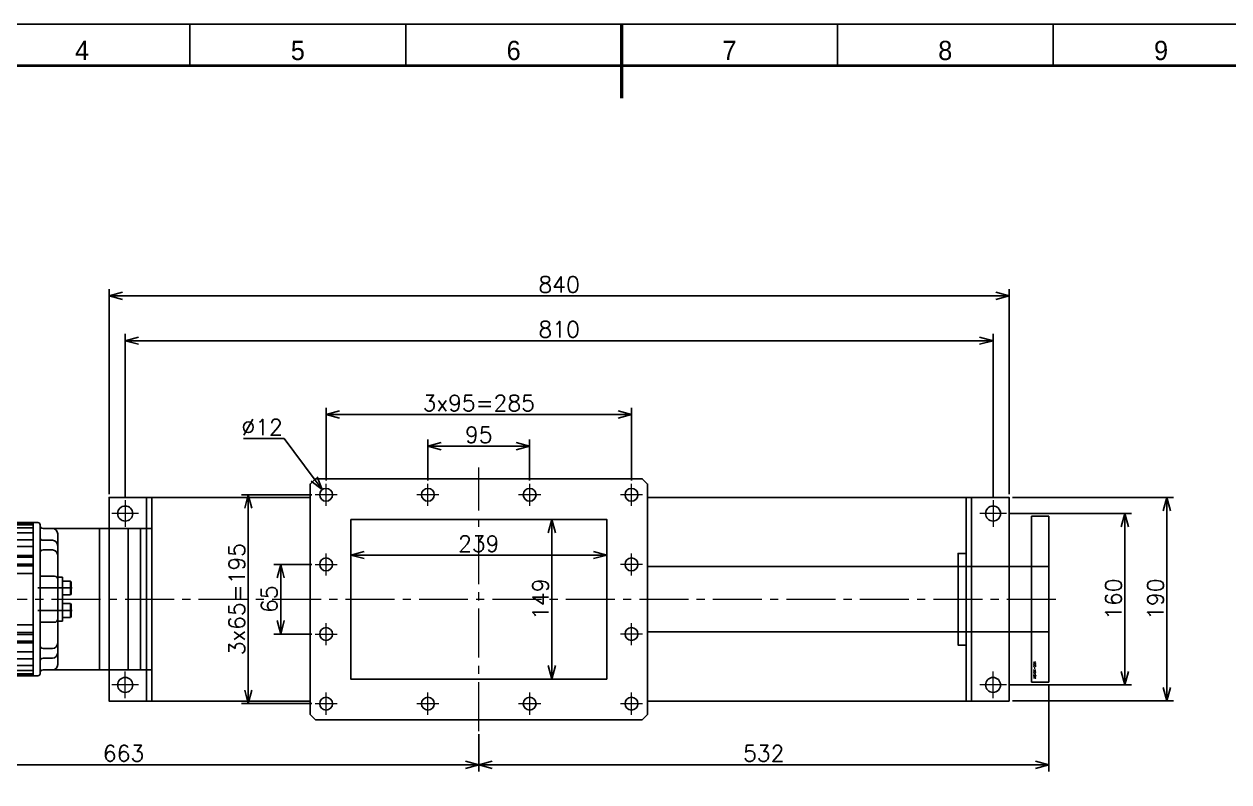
# Model space of a CAD drawing. Header units: millimetres. Extents: x 0 to 38884, y -3675 to 8056.
# Drawn here: x 37118 to 38242, y 1002 to 1709 of the extents above; entities that cross this region are included whole.
import ezdxf
from ezdxf.enums import TextEntityAlignment as Align

# ---------------------------------------------------------------- set-up
doc = ezdxf.new("R2010")
doc.units = ezdxf.units.MM
doc.header["$LTSCALE"] = 2.4
doc.header["$PDMODE"] = 99
doc.header["$PDSIZE"] = 1
doc.linetypes.add('CENTER2', pattern=[28.575, 19.05, -3.175, 3.175, -3.175])
for name, color, linetype, lineweight in [('05_CENTER', 4, 'CENTER2', 13), ('08_DIM', 3, 'Continuous', 13), ('99_図枠', 7, 'Continuous', 40)]:
    doc.layers.add(name, color=color, linetype=linetype, lineweight=lineweight)
doc.layers.add('10_DRAFT', color=8, linetype='Continuous', lineweight=0, plot=False)
doc.styles.add('KSS_TXT', font='txt.shx', dxfattribs={"bigfont": 'extfont2.shx'})
doc.styles.get("Standard").update_dxf_attribs({"font": 'txt.shx', "bigfont": 'extfont2.shx'})
doc.styles.add('表題用', font='MS PGothic.ttf')
doc.dimstyles.new('KSS_DIM', dxfattribs={"dimscale": 2, "dimtxt": 3, "dimasz": 2.5, "dimexe": 1.25, "dimexo": 0.625, "dimtad": 1, "dimdsep": 46, "dimtxsty": 'KSS_TXT', "dimblk": 'OPEN30', "dimcen": 0, "dimazin": 2, "dimtfac": 0.75, "dimtmove": 0, "dimatfit": 3, "dimldrblk": 'OPEN30', "dimfxl": 1.25, "dimtolj": 1, "dimarcsym": 0})
doc.dimstyles.new('KSS_DIM$3', dxfattribs={"dimscale": 2, "dimtxt": 3, "dimasz": 2.5, "dimexe": 1.25, "dimexo": 0.625, "dimtad": 1, "dimtih": 1, "dimtoh": 1, "dimdsep": 46, "dimtxsty": 'KSS_TXT', "dimblk": 'OPEN30', "dimcen": 0, "dimazin": 2, "dimtfac": 0.75, "dimtofl": 0, "dimtmove": 0, "dimatfit": 3, "dimldrblk": 'OPEN30', "dimfxl": 1.25, "dimtolj": 1, "dimarcsym": 0})

# ---------------------------------------------------------------- blocks, each defined once
blk = doc.blocks.new('_Open30')
at = {"color": 0, "linetype": 'ByBlock', "lineweight": -2}
for p, q in [((-1, 0.268), (0, 0)), ((0, 0), (-1, -0.268)), ((0, 0), (-1, 0))]:
    blk.add_line(p, q, dxfattribs=at)
blk = doc.blocks.new('*D1365')
at = {"layer": '08_DIM', "color": 0, "lineweight": -2, "transparency": 16777216}
for p, q in [((37197.2, 1270.2), (37197.2, 1461.4)), ((38024.7, 1455.2), (37209.7, 1455.2)), ((38037.2, 1270.2), (38037.2, 1461.4))]:
    blk.add_line(p, q, dxfattribs=at)
at = {"layer": 'Defpoints', "color": 0, "transparency": 16777216}
for p in [(37197.2, 1455.2), (37197.2, 1267.1), (38037.2, 1267.1)]:
    blk.add_point(p, dxfattribs=at)
at = {"layer": '08_DIM', "color": 0, "lineweight": -2, "transparency": 16777216, "xscale": 12.5, "yscale": 12.5, "zscale": 12.5, "rotation": 180}
blk.add_blockref('_Open30', (37197.2, 1455.2), dxfattribs=at)
at = {"layer": '08_DIM', "color": 0, "lineweight": -2, "transparency": 16777216, "xscale": 12.5, "yscale": 12.5, "zscale": 12.5}
blk.add_blockref('_Open30', (38037.2, 1455.2), dxfattribs=at)
at = {"layer": '08_DIM', "color": 0, "transparency": 16777216, "insert": (37617.2, 1465.8), "char_height": 15, "attachment_point": 5, "style": 'KSS_TXT'}
blk.add_mtext('\\A1;840', dxfattribs=at)
blk = doc.blocks.new('*D1366')
at = {"layer": '08_DIM', "color": 0, "lineweight": -2, "transparency": 16777216}
for p, q in [((37212.2, 1267.6), (37212.2, 1419.7)), ((38022.2, 1267.6), (38022.2, 1419.7)), ((38009.7, 1413.4), (37224.7, 1413.4))]:
    blk.add_line(p, q, dxfattribs=at)
at = {"layer": 'Defpoints', "color": 0, "transparency": 16777216}
for p in [(37212.2, 1413.4), (37212.2, 1264.5), (38022.2, 1264.5)]:
    blk.add_point(p, dxfattribs=at)
at = {"layer": '08_DIM', "color": 0, "lineweight": -2, "transparency": 16777216, "xscale": 12.5, "yscale": 12.5, "zscale": 12.5, "rotation": 180}
blk.add_blockref('_Open30', (37212.2, 1413.4), dxfattribs=at)
at = {"layer": '08_DIM', "color": 0, "lineweight": -2, "transparency": 16777216, "xscale": 12.5, "yscale": 12.5, "zscale": 12.5}
blk.add_blockref('_Open30', (38022.2, 1413.4), dxfattribs=at)
at = {"layer": '08_DIM', "color": 0, "transparency": 16777216, "insert": (37617.2, 1424), "char_height": 15, "attachment_point": 5, "style": 'KSS_TXT'}
blk.add_mtext('\\A1;810', dxfattribs=at)
blk = doc.blocks.new('*D1370')
at = {"layer": '08_DIM', "color": 0, "lineweight": -2, "transparency": 16777216}
for p, q in [((37422.7, 1212.2), (37422.7, 1219.5)), ((37661.7, 1212.2), (37661.7, 1219.5)), ((37435.2, 1213.3), (37649.2, 1213.3))]:
    blk.add_line(p, q, dxfattribs=at)
at = {"layer": 'Defpoints', "color": 0, "transparency": 16777216}
for p in [(37422.7, 1209), (37661.7, 1213.3), (37661.7, 1209)]:
    blk.add_point(p, dxfattribs=at)
at = {"layer": '08_DIM', "color": 0, "lineweight": -2, "transparency": 16777216, "xscale": 12.5, "yscale": 12.5, "zscale": 12.5, "rotation": 180}
blk.add_blockref('_Open30', (37422.7, 1213.3), dxfattribs=at)
at = {"layer": '08_DIM', "color": 0, "lineweight": -2, "transparency": 16777216, "xscale": 12.5, "yscale": 12.5, "zscale": 12.5}
blk.add_blockref('_Open30', (37661.7, 1213.3), dxfattribs=at)
at = {"layer": '08_DIM', "color": 0, "transparency": 16777216, "insert": (37542.2, 1223.9), "char_height": 15, "attachment_point": 5, "style": 'KSS_TXT'}
blk.add_mtext('\\A1;239', dxfattribs=at)
blk = doc.blocks.new('*D1371')
at = {"layer": '08_DIM', "color": 0, "lineweight": -2, "transparency": 16777216}
for p, q in [((37606.8, 1246.6), (37616.8, 1246.6)), ((37610.5, 1234.1), (37610.5, 1110.1)), ((37606.8, 1097.6), (37616.8, 1097.6))]:
    blk.add_line(p, q, dxfattribs=at)
at = {"layer": 'Defpoints', "color": 0, "transparency": 16777216}
for p in [(37603.7, 1246.6), (37603.7, 1097.6), (37610.5, 1097.6)]:
    blk.add_point(p, dxfattribs=at)
at = {"layer": '08_DIM', "color": 0, "lineweight": -2, "transparency": 16777216, "xscale": 12.5, "yscale": 12.5, "zscale": 12.5}
for p, rotation in [((37610.5, 1246.6), 90), ((37610.5, 1097.6), 270)]:
    blk.add_blockref('_Open30', p, dxfattribs=dict(at, rotation=rotation))
at = {"layer": '08_DIM', "color": 0, "transparency": 16777216, "insert": (37599.9, 1172.1), "char_height": 15, "attachment_point": 5, "rotation": 90, "style": 'KSS_TXT'}
blk.add_mtext('\\A1;149', dxfattribs=at)
blk = doc.blocks.new('*D1372')
at = {"layer": '08_DIM', "color": 0, "lineweight": -2, "transparency": 16777216}
for p, q in [((37322.5, 1322), (37360.6, 1322)), ((37360.6, 1322), (37388.7, 1284.4))]:
    blk.add_line(p, q, dxfattribs=at)
at = {"layer": 'Defpoints', "color": 0, "transparency": 16777216}
for p in [(37396.1, 1274.4), (37403.3, 1264.8)]:
    blk.add_point(p, dxfattribs=at)
at = {"layer": '08_DIM', "color": 0, "lineweight": -2, "transparency": 16777216, "xscale": 12.5, "yscale": 12.5, "zscale": 12.5, "rotation": 306.7326208143582}
blk.add_blockref('_Open30', (37396.1, 1274.4), dxfattribs=at)
at = {"layer": '08_DIM', "color": 0, "transparency": 16777216, "insert": (37340, 1332.6), "char_height": 15, "attachment_point": 5, "style": 'KSS_TXT'}
blk.add_mtext('\\A1;%%C12', dxfattribs=at)
blk = doc.blocks.new('*D1373')
at = {"layer": '08_DIM', "color": 0, "lineweight": -2, "transparency": 16777216}
for p, q in [((37386.3, 1269.6), (37320.9, 1269.6)), ((37327.1, 1087.1), (37327.1, 1257.1)), ((37386.3, 1074.6), (37320.9, 1074.6))]:
    blk.add_line(p, q, dxfattribs=at)
at = {"layer": 'Defpoints', "color": 0, "transparency": 16777216}
for p in [(37327.1, 1269.6), (37389.4, 1269.6), (37389.4, 1074.6)]:
    blk.add_point(p, dxfattribs=at)
at = {"layer": '08_DIM', "color": 0, "lineweight": -2, "transparency": 16777216, "xscale": 12.5, "yscale": 12.5, "zscale": 12.5}
for p, rotation in [((37327.1, 1269.6), 90), ((37327.1, 1074.6), 270)]:
    blk.add_blockref('_Open30', p, dxfattribs=dict(at, rotation=rotation))
at = {"layer": '08_DIM', "color": 0, "transparency": 16777216, "insert": (37316.5, 1172.1), "char_height": 15, "attachment_point": 5, "rotation": 90, "style": 'KSS_TXT'}
blk.add_mtext('\\A1;3x65=195', dxfattribs=at)
blk = doc.blocks.new('*D1374')
at = {"layer": '08_DIM', "color": 0, "lineweight": -2, "transparency": 16777216}
for p, q in [((37386.3, 1204.6), (37351.1, 1204.6)), ((37357.4, 1192.1), (37357.4, 1152.1)), ((37386.3, 1139.6), (37351.1, 1139.6))]:
    blk.add_line(p, q, dxfattribs=at)
at = {"layer": 'Defpoints', "color": 0, "transparency": 16777216}
for p in [(37389.4, 1204.6), (37357.4, 1139.6), (37389.4, 1139.6)]:
    blk.add_point(p, dxfattribs=at)
at = {"layer": '08_DIM', "color": 0, "lineweight": -2, "transparency": 16777216, "xscale": 12.5, "yscale": 12.5, "zscale": 12.5}
for p, rotation in [((37357.4, 1204.6), 90), ((37357.4, 1139.6), 270)]:
    blk.add_blockref('_Open30', p, dxfattribs=dict(at, rotation=rotation))
at = {"layer": '08_DIM', "color": 0, "transparency": 16777216, "insert": (37346.7, 1172.1), "char_height": 15, "attachment_point": 5, "rotation": 90, "style": 'KSS_TXT'}
blk.add_mtext('\\A1;65', dxfattribs=at)
blk = doc.blocks.new('*D1375')
at = {"layer": '08_DIM', "color": 0, "lineweight": -2, "transparency": 16777216}
for p, q in [((37399.7, 1283), (37399.7, 1350.8)), ((37684.7, 1283), (37684.7, 1350.8)), ((37672.2, 1344.5), (37412.2, 1344.5))]:
    blk.add_line(p, q, dxfattribs=at)
at = {"layer": 'Defpoints', "color": 0, "transparency": 16777216}
for p in [(37399.7, 1344.5), (37399.7, 1279.9), (37684.7, 1279.9)]:
    blk.add_point(p, dxfattribs=at)
at = {"layer": '08_DIM', "color": 0, "lineweight": -2, "transparency": 16777216, "xscale": 12.5, "yscale": 12.5, "zscale": 12.5, "rotation": 180}
blk.add_blockref('_Open30', (37399.7, 1344.5), dxfattribs=at)
at = {"layer": '08_DIM', "color": 0, "lineweight": -2, "transparency": 16777216, "xscale": 12.5, "yscale": 12.5, "zscale": 12.5}
blk.add_blockref('_Open30', (37684.7, 1344.5), dxfattribs=at)
at = {"layer": '08_DIM', "color": 0, "transparency": 16777216, "insert": (37542.2, 1355.2), "char_height": 15, "attachment_point": 5, "style": 'KSS_TXT'}
blk.add_mtext('\\A1;3x95=285', dxfattribs=at)
blk = doc.blocks.new('*D1376')
at = {"layer": '08_DIM', "color": 0, "lineweight": -2, "transparency": 16777216}
for p, q in [((37494.7, 1283), (37494.7, 1321.2)), ((37589.7, 1283), (37589.7, 1321.2)), ((37507.2, 1314.9), (37577.2, 1314.9))]:
    blk.add_line(p, q, dxfattribs=at)
at = {"layer": 'Defpoints', "color": 0, "transparency": 16777216}
for p in [(37589.7, 1314.9), (37494.7, 1279.9), (37589.7, 1279.9)]:
    blk.add_point(p, dxfattribs=at)
at = {"layer": '08_DIM', "color": 0, "lineweight": -2, "transparency": 16777216, "xscale": 12.5, "yscale": 12.5, "zscale": 12.5, "rotation": 180}
blk.add_blockref('_Open30', (37494.7, 1314.9), dxfattribs=at)
at = {"layer": '08_DIM', "color": 0, "lineweight": -2, "transparency": 16777216, "xscale": 12.5, "yscale": 12.5, "zscale": 12.5}
blk.add_blockref('_Open30', (37589.7, 1314.9), dxfattribs=at)
at = {"layer": '08_DIM', "color": 0, "transparency": 16777216, "insert": (37542.2, 1325.6), "char_height": 15, "attachment_point": 5, "style": 'KSS_TXT'}
blk.add_mtext('\\A1;95', dxfattribs=at)
blk = doc.blocks.new('*D1352')
at = {"layer": '08_DIM', "color": 0, "lineweight": -2, "transparency": 16777216}
for p, q in [((38040.4, 1267.1), (38190.7, 1267.1)), ((38184.4, 1254.6), (38184.4, 1089.6)), ((38040.4, 1077.1), (38190.7, 1077.1))]:
    blk.add_line(p, q, dxfattribs=at)
at = {"layer": 'Defpoints', "color": 0, "transparency": 16777216}
for p in [(38037.2, 1267.1), (38037.2, 1077.1), (38184.4, 1077.1)]:
    blk.add_point(p, dxfattribs=at)
at = {"layer": '08_DIM', "color": 0, "lineweight": -2, "transparency": 16777216, "xscale": 12.5, "yscale": 12.5, "zscale": 12.5}
for p, rotation in [((38184.4, 1267.1), 90), ((38184.4, 1077.1), 270)]:
    blk.add_blockref('_Open30', p, dxfattribs=dict(at, rotation=rotation))
at = {"layer": '08_DIM', "color": 0, "transparency": 16777216, "insert": (38173.8, 1172.1), "char_height": 15, "attachment_point": 5, "rotation": 90, "style": 'KSS_TXT'}
blk.add_mtext('\\A1;190', dxfattribs=at)
blk = doc.blocks.new('*D1353')
at = {"layer": '08_DIM', "color": 0, "lineweight": -2, "transparency": 16777216}
for p, q in [((38037.8, 1252.1), (38151.5, 1252.1)), ((38145.2, 1104.6), (38145.2, 1239.6)), ((38037.8, 1092.1), (38151.5, 1092.1))]:
    blk.add_line(p, q, dxfattribs=at)
at = {"layer": 'Defpoints', "color": 0, "transparency": 16777216}
for p in [(38034.7, 1252.1), (38145.2, 1252.1), (38034.7, 1092.1)]:
    blk.add_point(p, dxfattribs=at)
at = {"layer": '08_DIM', "color": 0, "lineweight": -2, "transparency": 16777216, "xscale": 12.5, "yscale": 12.5, "zscale": 12.5}
for p, rotation in [((38145.2, 1252.1), 90), ((38145.2, 1092.1), 270)]:
    blk.add_blockref('_Open30', p, dxfattribs=dict(at, rotation=rotation))
at = {"layer": '08_DIM', "color": 0, "transparency": 16777216, "insert": (38134.6, 1172.1), "char_height": 15, "attachment_point": 5, "rotation": 90, "style": 'KSS_TXT'}
blk.add_mtext('\\A1;160', dxfattribs=at)
blk = doc.blocks.new('*D1354')
at = {"layer": '08_DIM', "color": 0, "lineweight": -2, "transparency": 16777216}
for p, q in [((38074.2, 1091.4), (38074.2, 1011.3)), ((37542.2, 1046), (37542.2, 1011.3)), ((37554.7, 1017.5), (38061.7, 1017.5))]:
    blk.add_line(p, q, dxfattribs=at)
at = {"layer": 'Defpoints', "color": 0, "transparency": 16777216}
for p in [(38074.2, 1094.6), (37542.2, 1049.1), (38074.2, 1017.5)]:
    blk.add_point(p, dxfattribs=at)
at = {"layer": '08_DIM', "color": 0, "lineweight": -2, "transparency": 16777216, "xscale": 12.5, "yscale": 12.5, "zscale": 12.5, "rotation": 180}
blk.add_blockref('_Open30', (37542.2, 1017.5), dxfattribs=at)
at = {"layer": '08_DIM', "color": 0, "lineweight": -2, "transparency": 16777216, "xscale": 12.5, "yscale": 12.5, "zscale": 12.5}
blk.add_blockref('_Open30', (38074.2, 1017.5), dxfattribs=at)
at = {"layer": '08_DIM', "color": 0, "transparency": 16777216, "insert": (37808.2, 1028.2), "char_height": 15, "attachment_point": 5, "style": 'KSS_TXT'}
blk.add_mtext('\\A1;532', dxfattribs=at)
blk = doc.blocks.new('*D1355')
at = {"layer": '08_DIM', "color": 0, "lineweight": -2, "transparency": 16777216}
for p, q in [((36879.2, 1110.2), (36879.2, 1011.3)), ((37542.2, 1046), (37542.2, 1011.3)), ((37529.7, 1017.5), (36891.7, 1017.5))]:
    blk.add_line(p, q, dxfattribs=at)
at = {"layer": 'Defpoints', "color": 0, "transparency": 16777216}
for p in [(36879.2, 1113.3), (37542.2, 1049.1), (36879.2, 1017.5)]:
    blk.add_point(p, dxfattribs=at)
at = {"layer": '08_DIM', "color": 0, "lineweight": -2, "transparency": 16777216, "xscale": 12.5, "yscale": 12.5, "zscale": 12.5, "rotation": 180}
blk.add_blockref('_Open30', (36879.2, 1017.5), dxfattribs=at)
at = {"layer": '08_DIM', "color": 0, "lineweight": -2, "transparency": 16777216, "xscale": 12.5, "yscale": 12.5, "zscale": 12.5}
blk.add_blockref('_Open30', (37542.2, 1017.5), dxfattribs=at)
at = {"layer": '08_DIM', "color": 0, "transparency": 16777216, "insert": (37210.7, 1028.2), "char_height": 15, "attachment_point": 5, "style": 'KSS_TXT'}
blk.add_mtext('\\A1;663', dxfattribs=at)
blk = doc.blocks.new('A$C5D2D39D7_1')
at = {"color": 0}
for p, q in [((-310, 95), (-310, -95)), ((-305, 95), (-305, -95)), ((455, 95), (455, -95)), ((460, 95), (460, -95))]:
    blk.add_line(p, q, dxfattribs=at)
at = {"color": 0, "transparency": 33554559}
for p, q in [((-536, 71.5), (-416, 71.5)), ((-536, 71), (-416, 71)), ((-536, 69.5), (-416, 69.5)), ((-411.5, 71.5), (-416, 71.5)), ((-416, -62.8), (-416, 71.5)), ((-409.5, 69), (-409.5, 69.5)), ((-409.5, 69), (-409.5, -69)), ((516, 77.5), (516, -77.5)), ((532, 77.5), (516, 77.5)), ((532, -77.5), (532, 77.5)), ((-536, 66.5), (-416, 66.5)), ((-536, 62), (-416, 62)), ((-406.5, 66), (-398, 66)), ((-406.5, 66), (-398, 66)), ((-398, 66), (-305, 66)), ((-393, 46.5), (-393, 61)), ((-354, -66), (-354, 66)), ((-327.2, -66), (-327.2, 66)), ((-315.6, -66), (-315.6, 66)), ((-536, 55.6), (-416, 55.6)), ((-536, 49.2), (-416, 49.2)), ((-481.1, 55.6), (-416, 55.6)), ((-479.6, 49.2), (-416, 49.2)), ((-406.5, 55), (-398, 55)), ((-406.5, 46), (-398, 46)), ((-393, 46.5), (-393, -61)), ((-416, 40.8), (-536, 40.8)), ((-416, 39.2), (-536, 39.2)), ((-416, 40.8), (-479.6, 40.8)), ((-416, 39.2), (-479.6, 39.2)), ((-536, 32.8), (-416, 32.8)), ((-536, 31.2), (-416, 31.2)), ((-536, 24), (-416, 24)), ((-479.6, 32.8), (-416, 32.8)), ((-479.6, 31.2), (-416, 31.2)), ((-479.6, 24), (-416, 24)), ((516, 30.5), (157.5, 30.5)), ((516, 30.5), (532, 30.5)), ((-396, 21.5), (-409.5, 21.5)), ((-388.5, 20.5), (-393, 20.5)), ((-393, -20.5), (-393, 20.5)), ((-388.5, -20.5), (-388.5, 20.5)), ((-379.6, 10.5), (-411.6, 10.5)), ((-379.6, -10.5), (-411.6, -10.5)), ((-396, -21.5), (-409.5, -21.5)), ((-388.5, -20.5), (-393, -20.5)), ((-536, -24), (-416, -24)), ((-536, -31.2), (-416, -31.2)), ((-536, -32.8), (-416, -32.8)), ((516, -30.5), (157.5, -30.5)), ((516, -30.5), (532, -30.5)), ((-416, -39.2), (-536, -39.2)), ((-416, -40.8), (-536, -40.8)), ((-536, -49.2), (-416, -49.2)), ((-536, -55.6), (-416, -55.6)), ((-406.5, -46), (-398, -46)), ((-406.5, -55), (-398, -55)), ((-536, -62), (-416, -62)), ((-536, -66.5), (-416, -66.5)), ((-416, -62.8), (-416, -71.5)), ((-406.5, -66), (-398, -66)), ((-398, -66), (-305, -66)), ((-536, -69.5), (-416, -69.5)), ((-536, -71), (-416, -71)), ((-536, -71.5), (-416, -71.5)), ((-411.5, -71.5), (-416, -71.5)), ((-409.5, -69), (-409.5, -69.5)), ((516, -77.5), (532, -77.5))]:
    blk.add_line(p, q, dxfattribs=at)
at = {"color": 0, "lineweight": -3}
for p, q in [((-388.5, 4), (-388.5, 17)), ((-388.5, 17), (-381, 17)), ((-381, 17), (-380.5, 16.1)), ((-381, 17), (-381, 4)), ((-380.5, 16.1), (-380.5, 4.9)), ((-388.5, 4), (-381, 4)), ((-381, 4), (-380.5, 4.9)), ((-388.5, -4), (-388.5, -17)), ((-388.5, -4), (-381, -4)), ((-381, -4), (-380.5, -4.9)), ((-381, -17), (-381, -4)), ((-380.5, -16.1), (-380.5, -4.9)), ((-388.5, -17), (-381, -17)), ((-381, -17), (-380.5, -16.1))]:
    blk.add_line(p, q, dxfattribs=at)
at = {"color": 0}
for points in [[(-152.5, 112.5), (152.5, 112.5), (157.5, 107.5), (157.5, -107.5), (152.5, -112.5), (-152.5, -112.5), (-157.5, -107.5), (-157.5, 107.5)], [(-119.5, 74.5), (119.5, 74.5), (119.5, -74.5), (-119.5, -74.5)]]:
    blk.add_lwpolyline(points, close=True, dxfattribs=at)
for points in [[(-157.5, -95), (-345, -95), (-345, 95), (-157.5, 95)], [(157.5, 95), (495, 95), (495, -95), (157.5, -95)]]:
    blk.add_lwpolyline(points, dxfattribs=at)
at = {"color": 0, "transparency": 33554559}
blk.add_lwpolyline([(455, -42.8), (447.4, -42.8), (447.4, 42.8), (455, 42.8)], close=True, dxfattribs=at)
at = {"color": 0}
for centre in [(-142.5, 97.5), (-47.5, 97.5), (47.5, 97.5), (142.5, 97.5), (-142.5, 32.5), (142.5, 32.5), (-142.5, -32.5), (142.5, -32.5), (-142.5, -97.5), (-47.5, -97.5), (47.5, -97.5), (142.5, -97.5)]:
    blk.add_circle(centre, 6, dxfattribs=at)
at = {"color": 0, "transparency": 33554559}
for centre in [(-330, 80), (480, 80), (-330, -80), (480, -80)]:
    blk.add_circle(centre, 7, dxfattribs=at)
for centre, radius, start, end in [((-411.5, 69.5), 2, 0, 90), ((-406.5, 69), 3, 180, 270), ((-406.5, 69), 3, 180, 270), ((-406.5, 58), 3, 180, 270), ((-398, 61), 5, 0, 90), ((-398, 61), 5, 0, 90), ((-406.5, 43), 3, 90, 180), ((-398, 50), 5, 0, 90), ((-398, 41), 5, 0, 90), ((-396, 18.5), 3, 0, 90), ((-396, -18.5), 3, 270, 0), ((-406.5, -43), 3, 180, 270), ((-398, -41), 5, 270, 0), ((-406.5, -58), 3, 90, 180), ((-398, -50), 5, 270, 0), ((-406.5, -69), 3, 90, 180), ((-398, -61), 5, 270, 0), ((-411.5, -69.5), 2, 270, 0)]:
    blk.add_arc(centre, radius, start, end, dxfattribs=at)
at = {"layer": '05_CENTER', "color": 0, "transparency": 33554559}
for p, q in [((0, -123), (0, 123)), ((-673, 0), (542, 0))]:
    blk.add_line(p, q, dxfattribs=at)
at = {"layer": '05_CENTER'}
for p, q in [((-142.5, 87.2), (-142.5, 107.8)), ((-47.5, 87.2), (-47.5, 107.8)), ((47.5, 87.2), (47.5, 107.8)), ((142.5, 87.2), (142.5, 107.8)), ((-132.2, 97.5), (-152.8, 97.5)), ((-37.2, 97.5), (-57.8, 97.5)), ((57.8, 97.5), (37.2, 97.5)), ((152.8, 97.5), (132.2, 97.5)), ((-142.5, 22.2), (-142.5, 42.8)), ((142.5, 22.2), (142.5, 42.8)), ((-152.8, 32.5), (-132.2, 32.5)), ((152.8, 32.5), (132.2, 32.5)), ((-142.5, -42.8), (-142.5, -22.2)), ((142.5, -42.8), (142.5, -22.2)), ((-152.8, -32.5), (-132.2, -32.5)), ((152.8, -32.5), (132.2, -32.5)), ((-142.5, -107.8), (-142.5, -87.2)), ((-47.5, -107.8), (-47.5, -87.2)), ((47.5, -107.8), (47.5, -87.2)), ((142.5, -107.8), (142.5, -87.2)), ((-132.2, -97.5), (-152.8, -97.5)), ((-37.2, -97.5), (-57.8, -97.5)), ((57.8, -97.5), (37.2, -97.5)), ((152.8, -97.5), (132.2, -97.5))]:
    blk.add_line(p, q, dxfattribs=at)
at = {"layer": '05_CENTER', "color": 0}
for p, q in [((-330, 92.4), (-330, 67.6)), ((480, 92.4), (480, 67.6)), ((-317.6, 80), (-342.4, 80)), ((492.4, 80), (467.6, 80)), ((-330, -92.4), (-330, -67.6)), ((480, -92.4), (480, -67.6)), ((-317.6, -80), (-342.4, -80)), ((492.4, -80), (467.6, -80))]:
    blk.add_line(p, q, dxfattribs=at)
at = {"layer": '10_DRAFT', "transparency": 33554559}
blk.add_text('JIS10K-50A', height=2, rotation=90, dxfattribs=at).set_placement((519.8, -74.3))

msp = doc.modelspace()

# ---------------------------------------------------------------- linework, layer by layer
at = {"layer": '99_図枠', "lineweight": 25}
for p, q in [((37272.6637, 1669.9311), (37272.6637, 1708.935)), ((37474.0739, 1669.9311), (37474.0739, 1708.935)), ((37876.8943, 1669.9311), (37876.8943, 1708.935)), ((38078.3045, 1669.9311), (38078.3045, 1708.935))]:
    msp.add_line(p, q, dxfattribs=at)
at = {"layer": '99_図枠', "lineweight": 53}
msp.add_line((37675.4841, 1708.935), (37675.4841, 1639.9281), dxfattribs=at)
at = {"layer": '99_図枠'}
msp.add_lwpolyline([(36583.9147, 38.8295), (38844.9414, 38.8295), (38844.9414, 1669.9311), (36583.9147, 1669.9311)], close=True, dxfattribs=at)
at = {"layer": 'Defpoints'}
msp.add_lwpolyline([(36467.0229, 0), (38883.9453, 0), (38883.9453, 1708.935), (36467.0229, 1708.935)], close=True, dxfattribs=at)

# ---------------------------------------------------------------- block references
at = {"color": 9}
msp.add_blockref('A$C5D2D39D7_1', (37542.2348, 1172.0622), dxfattribs=at)

# ---------------------------------------------------------------- texts
at = {"layer": '99_図枠', "lineweight": 13, "style": '表題用'}
for s, p in [('4', (37171.9586, 1669.9311)), ('5', (37373.3688, 1669.9311)), ('6', (37574.779, 1669.9311)), ('7', (37776.1892, 1669.9311)), ('8', (37977.5994, 1669.9311)), ('9', (38179.0096, 1669.9311))]:
    msp.add_text(s, height=18.0018, dxfattribs=at).set_placement(p, align=Align.BOTTOM_CENTER)

# ---------------------------------------------------------------- dimensions: what is measured, and where the dimension line sits
at = {"layer": '08_DIM'}
for base, p1, p2, picture, middle in [((37197.2348, 1455.1773), (38037.2348, 1267.0622), (37197.2348, 1267.0622), '*D1365', (37617.2348, 1465.8023)), ((37212.2348, 1413.4087), (38022.2348, 1264.4829), (37212.2348, 1264.4829), '*D1366', (37617.2348, 1424.0337)), ((37589.7348, 1314.9383), (37494.7348, 1279.9006), (37589.7348, 1279.9006), '*D1376', (37542.2348, 1325.5633)), ((37661.7348, 1213.2811), (37422.7348, 1209.0496), (37661.7348, 1209.0496), '*D1370', (37542.2348, 1223.9061)), ((36879.2348, 1017.5357), (37542.2348, 1049.0977), (36879.2348, 1113.3125), '*D1355', (37210.7348, 1028.1607)), ((38074.2348, 1017.5357), (37542.2348, 1049.0977), (38074.2348, 1094.5622), '*D1354', (37808.2348, 1028.1607))]:
    dim = msp.add_linear_dim(base=base, p1=p1, p2=p2, dimstyle='KSS_DIM', override={"dimscale": 5, "dimarcsym": 1}, dxfattribs=at)
    dim.commit()
    dim.dimension.update_dxf_attribs({"geometry": picture, "text_midpoint": middle})
dim = msp.add_linear_dim(base=(37399.7348, 1344.5398), p1=(37684.7348, 1279.9006), p2=(37399.7348, 1279.9006), text='3x95=<>', dimstyle='KSS_DIM', override={"dimscale": 5, "dimarcsym": 1}, dxfattribs=at)
dim.commit()
dim.dimension.update_dxf_attribs({"geometry": '*D1375', "text_midpoint": (37542.2348, 1355.1648)})
dim = msp.add_diameter_dim_2p(p1=(37403.3233, 1264.7536), p2=(37396.1463, 1274.3708), dimstyle='KSS_DIM$3', override={"dimscale": 5, "dimpost": '%%C<>'}, dxfattribs=at)
dim.commit()
dim.dimension.update_dxf_attribs({"geometry": '*D1372', "text_midpoint": (37339.9648, 1322.017), "dimtype": 163})
dim = msp.add_linear_dim(base=(37327.1074, 1269.5622), p1=(37389.3965, 1074.5622), p2=(37389.3965, 1269.5622), angle=90, text='3x65=<>', dimstyle='KSS_DIM', override={"dimscale": 5, "dimarcsym": 1}, dxfattribs=at)
dim.commit()
dim.dimension.update_dxf_attribs({"geometry": '*D1373', "text_midpoint": (37316.4824, 1172.0622)})
for base, p1, p2, picture, middle in [((38184.4209, 1077.0622), (38037.2348, 1267.0622), (38037.2348, 1077.0622), '*D1352', (38173.7959, 1172.0622)), ((38145.2145, 1252.0622), (38034.6555, 1092.0622), (38034.6555, 1252.0622), '*D1353', (38134.5895, 1172.0622)), ((37610.5344, 1097.5622), (37603.7133, 1246.5622), (37603.7133, 1097.5622), '*D1371', (37599.9094, 1172.0622)), ((37357.3703, 1139.5622), (37389.3965, 1204.5622), (37389.3965, 1139.5622), '*D1374', (37346.7453, 1172.0622))]:
    dim = msp.add_linear_dim(base=base, p1=p1, p2=p2, angle=90, dimstyle='KSS_DIM', override={"dimscale": 5, "dimarcsym": 1}, dxfattribs=at)
    dim.commit()
    dim.dimension.update_dxf_attribs({"geometry": picture, "text_midpoint": middle})

doc.saveas('drawing.dxf')
